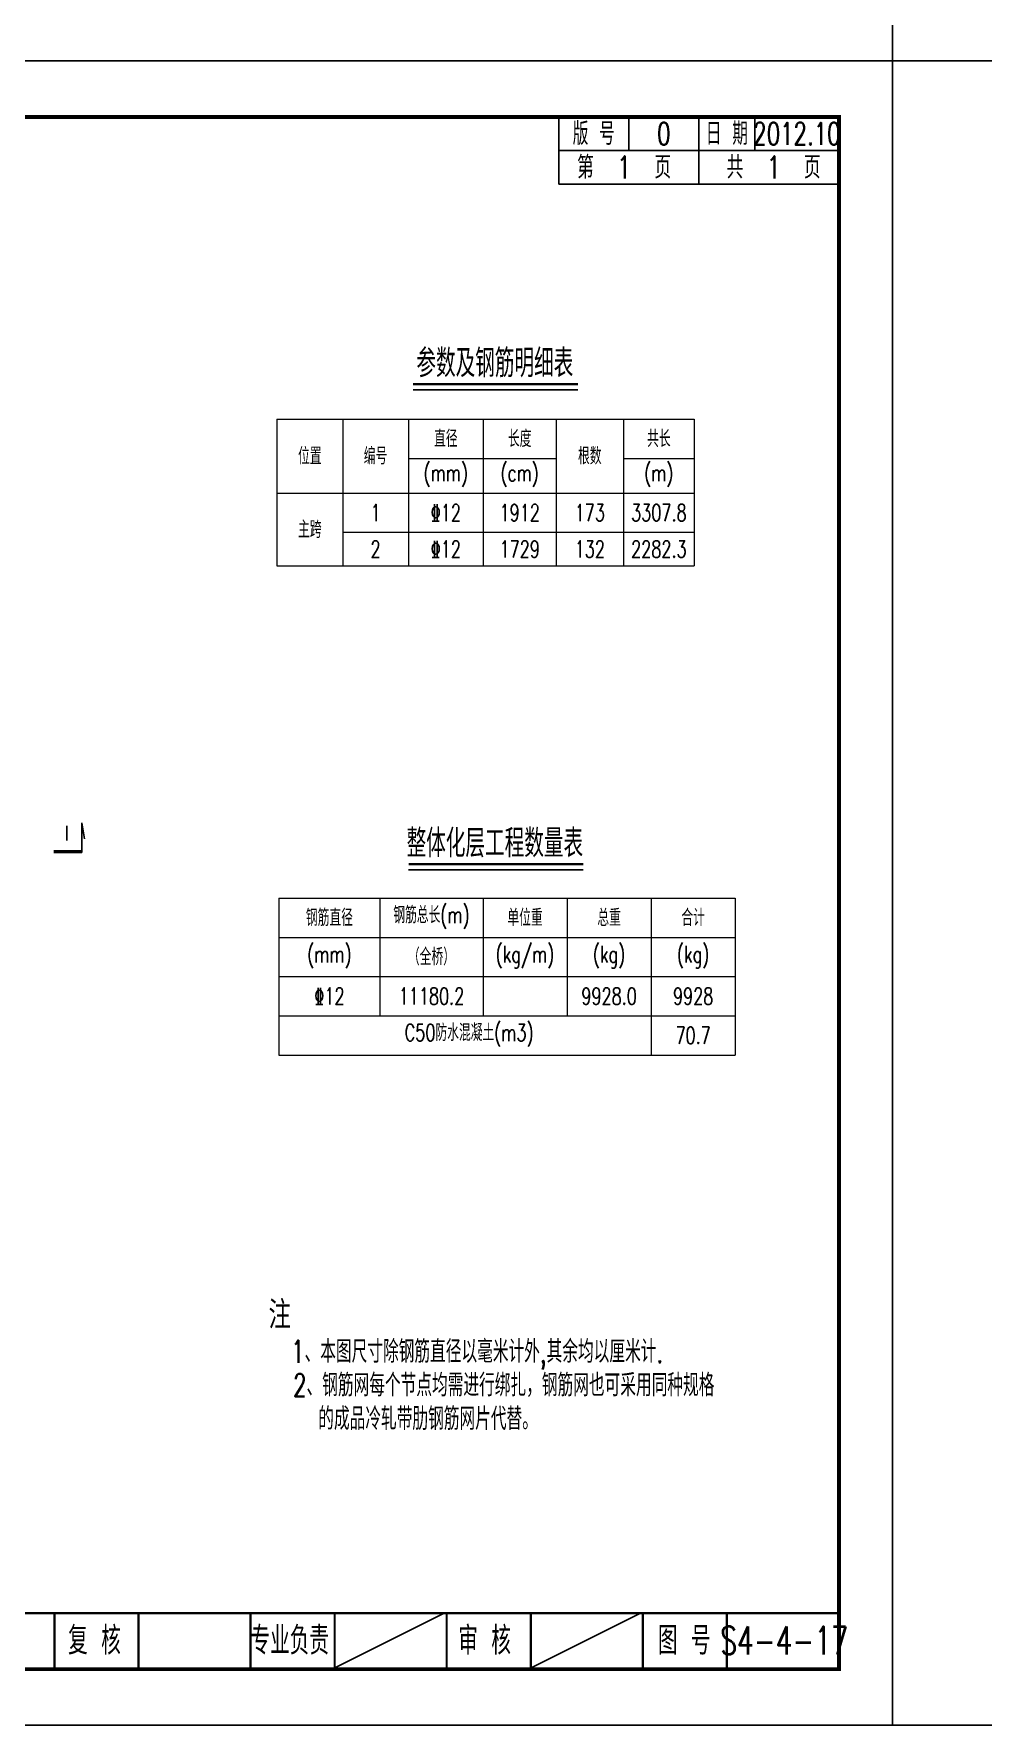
# Model space of a CAD drawing. Header units: millimetres. Extents: x -51 to 12129, y -1309 to -715.
# Drawn here: x 7776.1 to 7945.5, y -1308.7 to -1006.8 of the extents above; entities that cross this region are included whole.
import ezdxf
from ezdxf.enums import TextEntityAlignment as Align

# ---------------------------------------------------------------- set-up
doc = ezdxf.new("R2010")
doc.units = ezdxf.units.MM
doc.header["$LTSCALE"] = 0.25
doc.layers.add('TEXT', color=7, linetype='Continuous', lineweight=18)
for name, color, linetype in [('图框', 7, 'Continuous'), ('文字', 7, 'Continuous'), ('标注', 4, 'Continuous'), ('次轮廓线', 7, 'Continuous'), ('表格', 7, 'Continuous'), ('钢筋', 6, 'Continuous')]:
    doc.layers.add(name, color=color, linetype=linetype)
doc.styles.get("Standard").update_dxf_attribs({"font": 'simplex1.shx', "width": 0.7, "bigfont": 'hztxt.shx'})
doc.dimstyles.new('比例1：10', dxfattribs={"dimtxt": 3, "dimasz": 2, "dimexe": 1, "dimexo": 2, "dimgap": 0.5, "dimtad": 1, "dimzin": 13, "dimdsep": 46, "dimtxsty": 'Standard', "dimcen": -0.09, "dimclrd": 256, "dimclre": 256, "dimclrt": 7, "dimaunit": 1, "dimadec": 0, "dimazin": 0, "dimtfac": 0.0005, "dimtix": 1, "dimtmove": 2, "dimatfit": 0, "dimldrblk": 'DIM', "dimfxl": 0, "dimtolj": 1, "dimtzin": 13, "dimarcsym": 0})

# ---------------------------------------------------------------- blocks, each defined once
blk = doc.blocks.new('*T1551')
at = {"layer": '表格', "color": 1, "lineweight": 0}
for p, q in [((0, 0), (11.76, 0)), ((0, 0), (0, -7)), ((11.76, 0), (23.46, 0)), ((23.46, 0), (36.84, 0)), ((36.84, 0), (49.82, 0)), ((49.82, 0), (61.85, 0)), ((61.85, 0), (74.48, 0)), ((74.48, 0), (74.48, -7)), ((0, -7), (0, -13.2)), ((74.48, -7), (74.48, -13.2)), ((0, -13.2), (0, -20.2)), ((74.48, -13.2), (74.48, -20.2)), ((0, -20.2), (0, -26.2)), ((74.48, -20.2), (74.48, -26.2)), ((0, -26.2), (11.76, -26.2)), ((11.76, -26.2), (23.46, -26.2)), ((23.46, -26.2), (36.84, -26.2)), ((36.84, -26.2), (49.82, -26.2)), ((49.82, -26.2), (61.85, -26.2)), ((61.85, -26.2), (74.48, -26.2))]:
    blk.add_line(p, q, dxfattribs=at)
at = {"layer": '表格', "color": 0, "lineweight": 0}
for p, q in [((11.76, 0), (11.76, -7)), ((23.46, 0), (23.46, -7)), ((36.84, 0), (36.84, -7)), ((49.82, 0), (49.82, -7)), ((61.85, 0), (61.85, -7)), ((11.76, -7), (11.76, -13.2)), ((23.46, -7), (36.84, -7)), ((23.46, -7), (23.46, -13.2)), ((36.84, -7), (49.82, -7)), ((36.84, -7), (36.84, -13.2)), ((49.82, -7), (49.82, -13.2)), ((61.85, -7), (74.48, -7)), ((61.85, -7), (61.85, -13.2)), ((0, -13.2), (11.76, -13.2)), ((11.76, -13.2), (23.46, -13.2)), ((11.76, -13.2), (11.76, -20.2)), ((23.46, -13.2), (36.84, -13.2)), ((23.46, -13.2), (23.46, -20.2)), ((36.84, -13.2), (49.82, -13.2)), ((36.84, -13.2), (36.84, -20.2)), ((49.82, -13.2), (61.85, -13.2)), ((49.82, -13.2), (49.82, -20.2)), ((61.85, -13.2), (74.48, -13.2)), ((61.85, -13.2), (61.85, -20.2)), ((11.76, -20.2), (23.46, -20.2)), ((11.76, -20.2), (11.76, -26.2)), ((23.46, -20.2), (36.84, -20.2)), ((23.46, -20.2), (23.46, -26.2)), ((36.84, -20.2), (49.82, -20.2)), ((36.84, -20.2), (36.84, -26.2)), ((49.82, -20.2), (61.85, -20.2)), ((49.82, -20.2), (49.82, -26.2)), ((61.85, -20.2), (74.48, -20.2)), ((61.85, -20.2), (61.85, -26.2))]:
    blk.add_line(p, q, dxfattribs=at)
at = {"layer": '表格', "char_height": 3, "attachment_point": 5}
for s, insert, width in [('直径', (30.15, -3.5), 10.3807), ('长度', (43.33, -3.5), 9.983), ('共长', (68.17, -3.5), 9.6307), ('位置', (5.88, -6.6), 8.7607), ('编号', (17.61, -6.6), 8.6964), ('根数', (55.84, -6.6), 9.0309), ('(mm)', (30.15, -10.1), 10.3807), ('(cm)', (43.33, -10.1), 9.983), ('(m)', (68.17, -10.1), 9.6307), ('主跨', (5.88, -19.7), 8.7607), ('1', (17.61, -16.7), 8.6964), ('\x8412', (30.15, -16.7), 10.3807), ('1912', (43.33, -16.7), 9.983), ('173', (55.84, -16.7), 9.0309), ('3307.8', (68.17, -16.7), 9.6307), ('2', (17.61, -23.2), 8.6964), ('\x8412', (30.15, -23.2), 10.3807), ('1729', (43.33, -23.2), 9.983), ('132', (55.84, -23.2), 9.0309), ('2282.3', (68.17, -23.2), 9.6307)]:
    blk.add_mtext(s, dxfattribs=dict(at, insert=insert, width=width))
blk = doc.blocks.new('*T1552')
at = {"layer": '表格', "color": 1, "lineweight": 0}
for p, q in [((0, 0), (18, 0)), ((0, 0), (0, -7)), ((18, 0), (36.41, 0)), ((36.41, 0), (51.41, 0)), ((51.41, 0), (66.41, 0)), ((66.41, 0), (81.41, 0)), ((81.41, 0), (81.41, -7)), ((0, -7), (0, -14)), ((81.41, -7), (81.41, -14)), ((0, -14), (0, -21)), ((81.41, -14), (81.41, -21)), ((0, -21), (18, -21)), ((0, -21), (0, -28)), ((18, -21), (36.41, -21)), ((36.41, -21), (51.41, -21)), ((51.41, -21), (66.41, -21)), ((66.41, -21), (81.41, -21)), ((81.41, -21), (81.41, -28)), ((0, -28), (18, -28)), ((18, -28), (36.41, -28)), ((36.41, -28), (51.41, -28)), ((51.41, -28), (66.41, -28)), ((66.41, -28), (81.41, -28))]:
    blk.add_line(p, q, dxfattribs=at)
at = {"layer": '表格', "color": 0, "lineweight": 0}
for p, q in [((18, 0), (18, -7)), ((36.41, 0), (36.41, -7)), ((51.41, 0), (51.41, -7)), ((66.41, 0), (66.41, -7)), ((0, -7), (18, -7)), ((18, -7), (36.41, -7)), ((18, -7), (18, -14)), ((36.41, -7), (51.41, -7)), ((36.41, -7), (36.41, -14)), ((51.41, -7), (66.41, -7)), ((51.41, -7), (51.41, -14)), ((66.41, -7), (81.41, -7)), ((66.41, -7), (66.41, -14)), ((0, -14), (18, -14)), ((18, -14), (36.41, -14)), ((18, -14), (18, -21)), ((36.41, -14), (51.41, -14)), ((36.41, -14), (36.41, -21)), ((51.41, -14), (66.41, -14)), ((51.41, -14), (51.41, -21)), ((66.41, -14), (81.41, -14)), ((66.41, -14), (66.41, -21)), ((66.41, -21), (66.41, -28))]:
    blk.add_line(p, q, dxfattribs=at)
at = {"layer": '表格', "char_height": 3, "attachment_point": 5}
for s, insert, width in [('钢筋直径', (9, -3.5), 15), ('钢筋总长(m)', (27.21, -3.5), 15.4143), ('单位重', (43.91, -3.5), 12), ('总重', (58.91, -3.5), 12), ('合计', (73.91, -3.5), 12), ('(mm)', (9, -10.5), 15), ('（全桥）', (27.21, -10.5), 15.4143), ('(kg/m)', (43.91, -10.5), 12), ('(kg)', (58.91, -10.5), 12), ('(kg)', (73.91, -10.5), 12), ('\x8412', (9, -17.5), 15), ('11180.2', (27.21, -17.5), 15.4143), ('9928.0', (58.91, -17.5), 12), ('9928', (73.91, -17.5), 12), (' C50防水混凝土(m3)', (33.21, -24.5), 63.4143), ('70.7', (73.91, -24.5), 12)]:
    blk.add_mtext(s, dxfattribs=dict(at, insert=insert, width=width))
blk = doc.blocks.new('*D1794')
at = {"layer": 'Defpoints', "color": 0}
for p in [(1756.54, -1110.45), (8019.91, -1110.45), (8028.04, -1115.45)]:
    blk.add_point(p, dxfattribs=at)
at = {"layer": '标注', "lineweight": -2}
for p, q in [((8019.91, -1108.45), (8019.91, -1106.45)), ((8013.91, -1110.45), (8020.91, -1110.45)), ((8019.91, -1115.45), (8019.91, -1110.45)), ((8025.91, -1115.45), (8018.91, -1115.45)), ((8019.91, -1117.45), (8019.91, -1119.45))]:
    blk.add_line(p, q, dxfattribs=at)
at = {"layer": '标注'}
for points in [[(8019.58, -1108.45), (8020.25, -1108.45), (8019.91, -1110.45)], [(8019.58, -1117.45), (8020.25, -1117.45), (8019.91, -1115.45)]]:
    blk.add_solid(points, dxfattribs=at)
at = {"layer": '标注', "color": 7, "insert": (8017.91, -1112.95), "char_height": 3, "attachment_point": 5, "rotation": 90}
blk.add_mtext('\\A1;5', dxfattribs=at)
blk = doc.blocks.new('DIM')
blk.add_lwpolyline([(-1, -0.1, 0.2, 0, 0), (0, 0, 0, 0, 0)], format="xyseb")
blk = doc.blocks.new('series')
at = {"width": 0.75}
for tag, height, p in [('页码', 4, (-35, -19)), ('图名', 5, (-220, -282)), ('图号', 5, (-20, -282))]:
    blk.add_attdef(tag, text='', height=height, dxfattribs=at).set_placement(p, align=Align.MIDDLE_CENTER)
blk = doc.blocks.new('123')
at = {"layer": '图框', "color": 2}
blk.add_lwpolyline([(369.33, -1011.65), (369.33, -714.65), (-50.67, -714.65), (-50.67, -1011.65)], close=True, dxfattribs=at)

msp = doc.modelspace()

# ---------------------------------------------------------------- linework, layer by layer
for p, q in [((7843.75107, -1070.34468), (7873.15996, -1070.34468)), ((7842.95576, -1156.02049), (7874.13306, -1156.02049)), ((7829.33091, -1298.65472), (7849.33091, -1288.65472)), ((7829.33091, -1298.65472), (7849.33091, -1288.65472)), ((7864.33091, -1298.65472), (7884.33091, -1288.65472)), ((7864.33091, -1298.65472), (7884.33091, -1288.65472))]:
    msp.add_line(p, q)
at = {"const_width": 0.7}
msp.add_lwpolyline([(7539.75412, -1298.65472), (7919.75412, -1298.65472), (7919.75412, -1021.65472), (7539.75412, -1021.65472)], close=True, dxfattribs=at)
at = {"const_width": 0.4}
for points in [[(7843.75107, -1069.34468), (7873.15996, -1069.34468)], [(7842.95576, -1155.02049), (7874.13306, -1155.02049)], [(7539.75412, -1288.65472), (7919.75412, -1288.65472)], [(7814.75412, -1298.65472), (7814.75412, -1288.65472)], [(7829.75412, -1298.65472), (7829.75412, -1288.65472)], [(7849.75412, -1298.65472), (7849.75412, -1288.65472)], [(7864.75412, -1298.65472), (7864.75412, -1288.65472)], [(7884.75412, -1298.65472), (7884.75412, -1288.65472)], [(7899.75412, -1298.65472), (7899.75412, -1288.65472)]]:
    msp.add_lwpolyline(points, dxfattribs=at)
at = {"layer": '图框', "const_width": 0.4}
for points in [[(7779.75412, -1298.65472), (7779.75412, -1288.65472)], [(7794.75412, -1298.65472), (7794.75412, -1288.65472)], [(7814.75412, -1298.65472), (7814.75412, -1288.65472)]]:
    msp.add_lwpolyline(points, dxfattribs=at)
at = {"layer": '次轮廓线'}
for p, q in [((7869.75412, -1033.65472), (7869.75412, -1021.65472)), ((7882.25412, -1027.65472), (7882.25412, -1021.65472)), ((7894.75412, -1027.65472), (7894.75412, -1021.65472)), ((7904.75412, -1027.65472), (7904.75412, -1021.65472)), ((7869.75412, -1027.65472), (7919.75412, -1027.65472)), ((7894.75412, -1033.65472), (7894.75412, -1027.65472)), ((7869.75412, -1033.65472), (7919.75412, -1033.65472))]:
    msp.add_line(p, q, dxfattribs=at)
at = {"layer": '钢筋'}
for p, q in [((7784.65205, -1152.9199), (7784.65205, -1147.6199)), ((7784.65205, -1147.6199), (7785.11823, -1150.47016)), ((7779.65205, -1152.6199), (7784.65205, -1152.6199)), ((7779.65205, -1152.9199), (7784.65205, -1152.9199))]:
    msp.add_line(p, q, dxfattribs=at)

# ---------------------------------------------------------------- block references
ref = msp.add_blockref('series', (7929.75412, -1011.65472))
ref.add_attrib('页码', '第  1  页    共  1  页', dxfattribs={"height": 4, "width": 0.75}).set_placement((7894.75412, -1030.65472), align=Align.MIDDLE_CENTER)
for name, p in [('*T1551', (7819.44845, -1075.5848)), ('*T1552', (7819.8252, -1161.06348))]:
    msp.add_blockref(name, p)
at = {"layer": '标注'}
for p in [(7560, 0), (7980, 0), (7560, -297), (7980, -297)]:
    msp.add_blockref('123', p, dxfattribs=at)

# ---------------------------------------------------------------- texts
at = {"color": 7, "width": 0.7}
for s, p in [('1、本图尺寸除钢筋直径以毫米计外,其余均以厘米计.', (7821.98671, -1239.97765)), ('2、钢筋网每个节点均需进行绑扎，钢筋网也可采用同种规格', (7822.33292, -1245.97288)), ('   的成品冷轧带肋钢筋网片代替。', (7820.5715, -1251.96929))]:
    msp.add_text(s, height=4, dxfattribs=at).set_placement(p, align=Align.TOP_LEFT)
at = {"width": 0.7}
for s, p in [('专业负责', (7821.74435, -1293.56013)), ('审 核', (7856.51815, -1293.56013)), ('图 号', (7892.13732, -1293.56013)), ('S4-4-17', (7909.95697, -1293.56014))]:
    msp.add_text(s, height=5, dxfattribs=at).set_placement(p, align=Align.MIDDLE_CENTER)
at = {"layer": 'TEXT'}
msp.add_text('Ⅰ', height=3, dxfattribs=at).set_placement((7781.97302, -1149.58614), align=Align.MIDDLE)
at = {"layer": 'TEXT', "width": 0.8}
msp.add_text('注', height=5, dxfattribs=at).set_placement((7817.96689, -1232.93404), align=Align.TOP_LEFT)
at = {"layer": '图框', "width": 0.7}
msp.add_text('复 核', height=5, dxfattribs=at).set_placement((7786.8936, -1293.56013), align=Align.MIDDLE_CENTER)
at = {"layer": '文字', "width": 0.7}
for s, p in [('版 号', (7876.00412, -1024.65472)), ('0', (7888.50412, -1024.65472)), ('日 期', (7899.75412, -1024.65472)), ('2012.10', (7912.25412, -1024.65472))]:
    msp.add_text(s, height=4, dxfattribs=at).set_placement(p, align=Align.MIDDLE_CENTER)
at = {"layer": '文字', "color": 7, "width": 0.7}
for s, p in [('参数及钢筋明细表', (7858.3455, -1065.60966)), ('整体化层工程数量表', (7858.3455, -1151.28546))]:
    msp.add_text(s, height=5, dxfattribs=at).set_placement(p, align=Align.MIDDLE_CENTER)

# ---------------------------------------------------------------- dimensions: what is measured, and where the dimension line sits
at = {"layer": '标注'}
dim = msp.add_linear_dim(base=(8019.91371, -1110.44972), p1=(8028.0426, -1115.44972), p2=(1756.53529, -1110.44972), angle=90, dimstyle='比例1：10', dxfattribs=at)
dim.commit()
dim.dimension.update_dxf_attribs({"geometry": '*D1794', "text_midpoint": (8017.91371, -1112.94972)})

doc.saveas('drawing.dxf')
